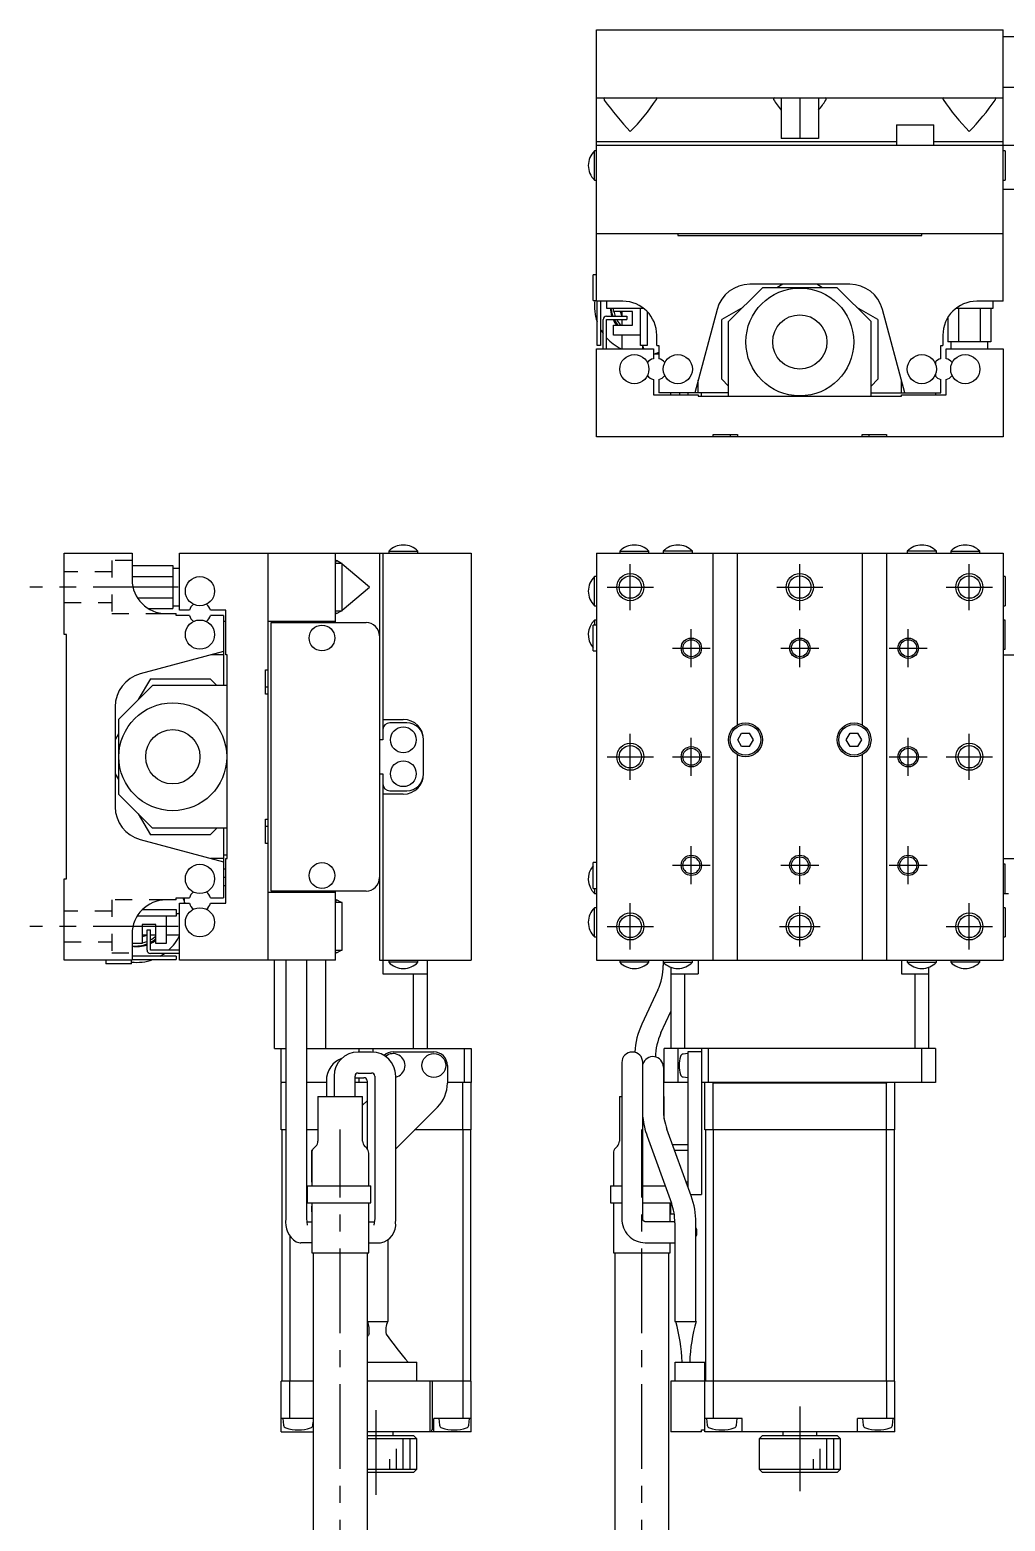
# Model space of a CAD drawing. Extents: x -243 to 411, y 17 to 415.
# Drawn here: x -242.7 to -98.8, y 195.1 to 414.9 of the extents above; entities that cross this region are included whole.
import ezdxf

# ---------------------------------------------------------------- set-up
doc = ezdxf.new("R2010")
doc.units = 0
doc.header["$LTSCALE"] = 10
doc.linetypes.add('CENTER', pattern=[2, 1.25, -0.25, 0.25, -0.25])
doc.linetypes.add('DOT', pattern=[0.5, 0.25, -0.25])
doc.layers.add('1', color=7, linetype='CONTINUOUS')

msp = doc.modelspace()

# ---------------------------------------------------------------- linework, layer by layer
at = {"layer": '1', "color": 7, "linetype": 'CONTINUOUS'}
for p, q in [((-159.134811, 414.911644), (-99.134811, 414.911644)), ((-159.134811, 374.911644), (-159.134811, 414.911644)), ((-99.134811, 374.911644), (-99.134811, 414.911644)), ((-99.134811, 413.911644), (-86.134811, 413.911644)), ((-159.134811, 404.911644), (-99.134811, 404.911644)), ((-157.876469, 404.911644), (-158.034811, 404.78911)), ((-158.034811, 404.78911), (-158.012753, 404.677007)), ((-158.012753, 404.677007), (-157.968496, 404.57016)), ((-150.234811, 404.789123), (-150.393154, 404.911644)), ((-150.262133, 404.661783), (-150.234963, 404.781253)), ((-150.234963, 404.781253), (-150.234811, 404.789123)), ((-132.876469, 404.911644), (-133.034811, 404.789127)), ((-133.034811, 404.789127), (-133.004794, 404.654459)), ((-131.884811, 404.911644), (-131.884811, 398.911644)), ((-129.134811, 404.911644), (-129.134811, 398.911644)), ((-126.384811, 404.911644), (-126.384811, 398.911644)), ((-125.234811, 404.789126), (-125.393154, 404.911644)), ((-125.305794, 404.560499), (-125.251533, 404.693505)), ((-125.251533, 404.693505), (-125.234811, 404.789126)), ((-107.876469, 404.911644), (-108.034811, 404.789127)), ((-108.034811, 404.789127), (-108.004794, 404.654459)), ((-100.234811, 404.789126), (-100.393154, 404.911644)), ((-100.305793, 404.560501), (-100.251533, 404.693506)), ((-100.251533, 404.693506), (-100.234811, 404.789126)), ((-86.134811, 406.411644), (-99.134811, 406.411644)), ((-114.884811, 400.911645), (-109.384811, 400.911645)), ((-114.884811, 400.911645), (-114.884811, 397.911645)), ((-109.384811, 397.911645), (-109.384811, 400.911645)), ((-114.884811, 398.411644), (-159.134811, 398.411644)), ((-159.134811, 397.911644), (-97.134811, 397.911644)), ((-126.384811, 398.911644), (-131.884811, 398.911644)), ((-99.134811, 398.411644), (-109.384811, 398.411644)), ((-159.427059, 392.761645), (-159.427059, 397.061645)), ((-159.134811, 397.061645), (-159.427059, 397.061645)), ((-98.842564, 397.061645), (-99.134811, 397.061645)), ((-98.842564, 397.061645), (-98.842564, 392.761645)), ((-159.427059, 392.761645), (-159.134811, 392.761645)), ((-99.134811, 392.761645), (-98.842564, 392.761645)), ((-99.134811, 391.411644), (-86.134811, 391.411644)), ((-159.134811, 384.911644), (-99.134811, 384.911644)), ((-147.134811, 384.911644), (-147.134811, 384.611644)), ((-147.134811, 384.611644), (-111.134811, 384.611644)), ((-111.134811, 384.611644), (-111.134811, 384.911644)), ((-159.634811, 375.011644), (-159.634811, 378.811644)), ((-159.134811, 378.811644), (-159.634811, 378.811644)), ((-134.634811, 376.911644), (-139.634811, 371.911644)), ((-121.758633, 377.411644), (-136.510989, 377.411644)), ((-123.634811, 376.911644), (-134.634811, 376.911644)), ((-131.634811, 377.411644), (-132.500837, 376.911644)), ((-125.768786, 376.911644), (-126.634811, 377.411644)), ((-118.634811, 371.911644), (-123.634811, 376.911644)), ((-159.634811, 375.011644), (-159.134811, 375.011644)), ((-155.234811, 374.911644), (-159.134811, 374.911644)), ((-159.034811, 368.411644), (-159.034811, 374.911644)), ((-158.534811, 374.911644), (-158.534811, 368.411644)), ((-157.634811, 374.911644), (-157.634811, 373.911644)), ((-157.634811, 373.911644), (-152.234811, 373.911644)), ((-156.634811, 373.411644), (-156.634811, 373.911644)), ((-152.634811, 368.411644), (-152.634811, 373.911644)), ((-141.340618, 373.705739), (-144.634811, 361.411644)), ((-137.549875, 373.996581), (-140.634811, 372.215492)), ((-117.634811, 372.215492), (-120.719748, 373.99658)), ((-113.634811, 361.411644), (-116.929004, 373.705739)), ((-106.034811, 373.911644), (-100.634811, 373.911644)), ((-105.722524, 373.911644), (-105.722524, 368.911644)), ((-99.134811, 374.911644), (-103.034811, 374.911644)), ((-102.547098, 373.911644), (-102.547098, 368.911644)), ((-100.959385, 373.911644), (-100.959385, 368.911644)), ((-100.634811, 373.911644), (-100.634811, 374.911644)), ((-158.134811, 367.911644), (-158.134811, 372.211644)), ((-157.634811, 372.711644), (-154.634811, 372.711644)), ((-157.634811, 372.211644), (-154.634811, 372.211644)), ((-157.634811, 367.911644), (-157.634811, 372.211644)), ((-153.834811, 373.411644), (-156.634811, 373.411644)), ((-155.390379, 373.411644), (-155.390379, 372.711644)), ((-155.390379, 372.211644), (-155.390379, 371.411644)), ((-154.634811, 372.711644), (-154.634811, 372.211644)), ((-153.834811, 371.411644), (-153.834811, 373.411644)), ((-151.634811, 373.381514), (-151.634811, 368.411644)), ((-140.634811, 363.411644), (-140.634811, 372.215492)), ((-139.634811, 360.911644), (-139.634811, 371.911644)), ((-118.634811, 360.911644), (-118.634811, 371.911644)), ((-117.634811, 372.215492), (-117.634811, 363.411644)), ((-107.310238, 372.502864), (-107.310238, 368.911644)), ((-156.634811, 369.911644), (-156.634811, 371.411644)), ((-156.634811, 371.411644), (-153.834811, 371.411644)), ((-152.634811, 369.911644), (-156.634811, 369.911644)), ((-155.390379, 369.911644), (-155.390379, 367.911644)), ((-150.234811, 368.411644), (-150.234811, 369.911644)), ((-108.034811, 369.911644), (-108.034811, 368.411644)), ((-159.134811, 367.911644), (-150.734811, 367.911644)), ((-159.134811, 354.911644), (-159.134811, 367.911644)), ((-158.534811, 368.411644), (-159.034811, 368.411644)), ((-151.634811, 368.411644), (-152.634811, 368.411644)), ((-152.290379, 367.911644), (-152.290379, 368.411644)), ((-150.734811, 367.911644), (-150.734811, 366.447924)), ((-150.734811, 367.161645), (-149.934811, 367.161645)), ((-150.234811, 368.411644), (-149.934811, 368.411644)), ((-149.934811, 368.411644), (-149.934811, 366.447924)), ((-108.334811, 368.411644), (-108.034811, 368.411644)), ((-108.334811, 366.447924), (-108.334811, 368.411644)), ((-107.534811, 366.447924), (-107.534811, 367.911644)), ((-107.534811, 367.911644), (-99.134811, 367.911644)), ((-100.959385, 368.911644), (-107.310238, 368.911644)), ((-106.884811, 368.911644), (-106.884811, 367.911644)), ((-101.384811, 367.911644), (-101.384811, 368.911644)), ((-99.134811, 367.911644), (-99.134811, 354.911644)), ((-109.134811, 365.95095), (-109.134811, 365.700631)), ((-150.734811, 363.375364), (-150.734811, 361.111644)), ((-149.934811, 363.375364), (-149.934811, 361.411644)), ((-144.134811, 361.411644), (-144.134811, 363.277669)), ((-140.634811, 363.411644), (-139.634811, 362.411644)), ((-118.634811, 362.411644), (-117.634811, 363.411644)), ((-114.134811, 361.411644), (-114.134811, 363.277669)), ((-109.134811, 364.122657), (-109.134811, 363.872338)), ((-108.334811, 361.411644), (-108.334811, 363.375364)), ((-107.534811, 361.111644), (-107.534811, 363.375364)), ((-150.734811, 361.111644), (-144.134811, 361.111644)), ((-139.634811, 361.411644), (-149.934811, 361.411644)), ((-148.134811, 361.111644), (-148.134811, 361.411644)), ((-145.634811, 361.411644), (-145.634811, 361.111644)), ((-144.134811, 361.111644), (-144.134811, 360.911644)), ((-144.134811, 360.911644), (-114.134811, 360.911644)), ((-143.634811, 360.911644), (-143.634811, 361.411644)), ((-118.634811, 361.411644), (-108.334811, 361.411644)), ((-114.134811, 360.911644), (-114.134811, 361.111644)), ((-114.134811, 361.111644), (-107.534811, 361.111644)), ((-109.134811, 361.411644), (-109.134811, 361.111644)), ((-99.134811, 354.911644), (-159.134811, 354.911644)), ((-141.934811, 355.261644), (-138.334811, 355.261644)), ((-141.934811, 354.911644), (-141.934811, 355.261644)), ((-139.384811, 355.261644), (-139.384811, 354.911644)), ((-138.334811, 355.261644), (-138.334811, 354.911644)), ((-119.934811, 355.261644), (-116.334811, 355.261644)), ((-119.934811, 354.911644), (-119.934811, 355.261644)), ((-118.884811, 354.911644), (-118.884811, 355.261644)), ((-116.334811, 355.261644), (-116.334811, 354.911644)), ((-237.611829, 325.785204), (-237.611829, 337.785204)), ((-237.611829, 337.785204), (-227.611829, 337.785204)), ((-227.611829, 337.785204), (-227.611829, 333.885204)), ((-220.61183, 329.385204), (-220.61183, 337.785204)), ((-220.61183, 337.785204), (-177.611829, 337.785204)), ((-207.611829, 337.785204), (-207.611829, 277.785204)), ((-197.611829, 327.585204), (-197.611829, 337.785204)), ((-197.489305, 336.685204), (-197.611829, 336.526861)), ((-196.611829, 336.285204), (-197.611829, 336.285204)), ((-196.741081, 336.285704), (-197.489305, 336.685204)), ((-196.611829, 329.285204), (-196.611829, 336.285204)), ((-191.111829, 337.785204), (-191.111829, 277.785204)), ((-190.611829, 337.785204), (-190.611829, 310.285204)), ((-189.761829, 338.077451), (-185.461829, 338.077451)), ((-189.761829, 338.077451), (-189.761829, 337.785204)), ((-185.461829, 337.785204), (-185.461829, 338.077451)), ((-177.611829, 337.785204), (-177.611829, 277.785204)), ((-159.134811, 337.785204), (-99.134811, 337.785204)), ((-159.134811, 337.785204), (-159.134811, 277.785204)), ((-155.684811, 338.077451), (-155.684811, 337.785204)), ((-155.684811, 338.077451), (-151.384811, 338.077451)), ((-151.384811, 337.785204), (-151.384811, 338.077451)), ((-149.284811, 338.077451), (-149.284811, 337.785204)), ((-144.984811, 338.077451), (-149.284811, 338.077451)), ((-144.984811, 337.785204), (-144.984811, 338.077451)), ((-141.934811, 277.785204), (-141.934811, 337.785204)), ((-138.334811, 312.478375), (-138.334811, 337.785204)), ((-119.934811, 337.785204), (-119.934811, 312.478375)), ((-116.334811, 337.785204), (-116.334811, 277.785204)), ((-113.284811, 338.077451), (-113.284811, 337.785204)), ((-108.984811, 338.077451), (-113.284811, 338.077451)), ((-108.984811, 337.785204), (-108.984811, 338.077451)), ((-106.884811, 338.077451), (-106.884811, 337.785204)), ((-106.884811, 338.077451), (-102.584811, 338.077451)), ((-102.584811, 337.785204), (-102.584811, 338.077451)), ((-99.134811, 337.785204), (-99.134811, 277.785204)), ((-227.611829, 335.96063), (-221.611829, 335.96063)), ((-227.611829, 334.372917), (-221.611829, 334.372917)), ((-221.611829, 335.96063), (-221.611829, 329.609777)), ((-220.61183, 335.535204), (-221.611829, 335.535204)), ((-192.611829, 332.785204), (-196.612206, 336.191361)), ((-159.134811, 334.335204), (-159.427059, 334.335204)), ((-159.427059, 330.035204), (-159.427059, 334.335204)), ((-98.842564, 334.335204), (-99.134811, 334.335204)), ((-98.842564, 334.335204), (-98.842564, 330.035204)), ((-196.612098, 329.379127), (-192.611829, 332.785204)), ((-226.827588, 331.19749), (-221.611829, 331.19749)), ((-221.611829, 330.035204), (-220.61183, 330.035204)), ((-159.427059, 330.035204), (-159.134811, 330.035204)), ((-99.134811, 330.035204), (-98.842564, 330.035204)), ((-225.203049, 329.609777), (-221.611829, 329.609777)), ((-222.611829, 328.885204), (-221.111829, 328.885204)), ((-221.111829, 328.585204), (-221.111829, 328.885204)), ((-219.148109, 328.585204), (-221.111829, 328.585204)), ((-219.14811, 329.385204), (-220.61183, 329.385204)), ((-218.651135, 327.785204), (-218.400816, 327.785204)), ((-216.822843, 327.785204), (-216.572524, 327.785204)), ((-213.81183, 329.385204), (-216.07555, 329.385204)), ((-214.111829, 328.585204), (-216.075549, 328.585204)), ((-214.111829, 328.585204), (-214.111829, 318.285204)), ((-214.111829, 327.785204), (-213.81183, 327.785204)), ((-213.81183, 322.785204), (-213.81183, 329.385204)), ((-207.611829, 327.785204), (-197.611829, 327.785204)), ((-207.111829, 287.985204), (-207.111829, 327.585204)), ((-207.111829, 327.585204), (-193.111829, 327.585204)), ((-206.111829, 327.585204), (-206.111829, 327.785204)), ((-197.611829, 329.285204), (-196.611829, 329.285204)), ((-197.611829, 329.043546), (-197.489316, 328.885204)), ((-197.489316, 328.885204), (-196.740517, 329.285109)), ((-159.427059, 327.935204), (-159.427059, 327.185204)), ((-159.134811, 327.935204), (-159.427059, 327.935204)), ((-98.842564, 327.935204), (-99.134811, 327.935204)), ((-98.842564, 323.635204), (-98.842564, 327.935204)), ((-237.311829, 325.785204), (-237.611829, 325.785204)), ((-237.311829, 289.785204), (-237.311829, 325.785204)), ((-159.634811, 323.385204), (-159.634811, 327.185204)), ((-159.134811, 327.185204), (-159.634811, 327.185204)), ((-214.111829, 323.285204), (-226.405925, 319.991011)), ((-159.634811, 323.385204), (-159.134811, 323.385204)), ((-99.134811, 323.635204), (-98.842564, 323.635204)), ((-214.111829, 322.785204), (-215.977855, 322.785204)), ((-213.61183, 322.785204), (-213.81183, 322.785204)), ((-213.611829, 292.785204), (-213.61183, 322.785204)), ((-99.134811, 322.785204), (-97.134811, 322.785204)), ((-224.915677, 319.285204), (-226.696766, 316.200267)), ((-224.915677, 319.285204), (-216.111829, 319.285204)), ((-215.111829, 318.285204), (-216.111829, 319.285204)), ((-207.96183, 320.585204), (-207.61183, 320.585204)), ((-207.961829, 316.985204), (-207.96183, 320.585204)), ((-224.61183, 318.285204), (-229.611829, 313.285204)), ((-213.61183, 318.285204), (-224.61183, 318.285204)), ((-207.61183, 318.035204), (-207.96183, 318.035204)), ((-207.611829, 316.985204), (-207.961829, 316.985204)), ((-230.111829, 315.161382), (-230.111829, 300.409026)), ((-229.611829, 313.285204), (-229.611829, 302.285204)), ((-190.611829, 313.285204), (-187.611829, 313.285204)), ((-187.111829, 312.785204), (-189.611829, 312.785204)), ((-229.611829, 311.151229), (-230.111829, 310.285204)), ((-190.611829, 310.285204), (-191.111829, 310.285204)), ((-184.611829, 305.285204), (-184.611829, 310.285204)), ((-138.289512, 310.285204), (-137.712161, 311.285204)), ((-137.712161, 309.285204), (-138.289512, 310.285204)), ((-137.712161, 311.285204), (-136.557461, 311.285204)), ((-135.980111, 310.285204), (-136.557461, 311.285204)), ((-136.557461, 309.285204), (-135.980111, 310.285204)), ((-122.289512, 310.285204), (-121.712161, 311.285204)), ((-121.712161, 309.285204), (-122.289512, 310.285204)), ((-121.712161, 311.285204), (-120.557461, 311.285204)), ((-119.980111, 310.285204), (-120.557461, 311.285204)), ((-120.557461, 309.285204), (-119.980111, 310.285204)), ((-138.334811, 277.785204), (-138.334811, 308.092033)), ((-136.557461, 309.285204), (-137.712161, 309.285204)), ((-120.557461, 309.285204), (-121.712161, 309.285204)), ((-119.934811, 308.092033), (-119.934811, 277.785204)), ((-230.111829, 305.285204), (-229.611829, 304.419178)), ((-191.111829, 305.285204), (-190.611829, 305.285204)), ((-190.611829, 305.285204), (-190.611829, 275.785204)), ((-229.611829, 302.285204), (-224.611829, 297.285204)), ((-187.611829, 302.285204), (-190.611829, 302.285204)), ((-189.611829, 302.785204), (-187.111829, 302.785204)), ((-226.696766, 299.37014), (-224.915677, 296.285204)), ((-213.611829, 297.285204), (-224.611829, 297.285204)), ((-216.111829, 296.285204), (-215.111829, 297.285204)), ((-214.111829, 297.285204), (-214.111829, 286.985204)), ((-207.961829, 298.585204), (-207.611829, 298.585204)), ((-207.961829, 294.985204), (-207.961829, 298.585204)), ((-207.961829, 297.535204), (-207.611829, 297.535204)), ((-226.405925, 295.579397), (-214.111829, 292.285204)), ((-216.111829, 296.285204), (-224.915677, 296.285204)), ((-207.611829, 294.985204), (-207.961829, 294.985204)), ((-214.111829, 292.785204), (-215.977855, 292.785204)), ((-213.611829, 293.285204), (-214.111829, 293.285204)), ((-213.811829, 286.185204), (-213.811829, 292.785204)), ((-213.811829, 292.785204), (-213.611829, 292.785204)), ((-99.134811, 292.785204), (-97.134811, 292.785204)), ((-214.111829, 291.285204), (-213.811829, 291.285204)), ((-159.634811, 288.385204), (-159.634811, 292.185204)), ((-159.134811, 292.185204), (-159.634811, 292.185204)), ((-98.842564, 291.935204), (-99.134811, 291.935204)), ((-98.842564, 287.635204), (-98.842564, 291.935204)), ((-237.611829, 277.785204), (-237.611829, 289.785204)), ((-237.611829, 289.785204), (-237.311829, 289.785204)), ((-213.811829, 288.785204), (-214.111829, 288.785204)), ((-193.111829, 287.985204), (-207.111829, 287.985204)), ((-206.111829, 287.785204), (-206.111829, 287.985204)), ((-197.611829, 277.785204), (-197.611829, 287.985204)), ((-159.634811, 288.385204), (-159.134811, 288.385204)), ((-159.427059, 288.385204), (-159.427059, 287.635204)), ((-221.111829, 286.685204), (-222.611829, 286.685204)), ((-221.111829, 286.985204), (-219.148109, 286.985204)), ((-221.111829, 286.685204), (-221.111829, 286.985204)), ((-220.611829, 286.185204), (-219.148109, 286.185204)), ((-220.611829, 277.785204), (-220.611829, 286.185204)), ((-219.86183, 286.185204), (-219.86183, 286.985204)), ((-216.075549, 286.985204), (-214.111829, 286.985204)), ((-216.075549, 286.185204), (-213.811829, 286.185204)), ((-197.611829, 287.785204), (-207.611829, 287.785204)), ((-197.489311, 286.685204), (-197.611829, 286.526861)), ((-196.611829, 286.285204), (-197.611829, 286.285204)), ((-196.740652, 286.285396), (-197.489311, 286.685204)), ((-196.611829, 279.285204), (-196.611829, 286.285204)), ((-159.427059, 287.635204), (-159.134811, 287.635204)), ((-99.134811, 287.635204), (-98.351758, 287.635204)), ((-221.111829, 284.285204), (-226.882615, 284.285204)), ((-226.0817, 285.285204), (-221.111829, 285.285204)), ((-222.611829, 284.285204), (-222.611829, 280.285204)), ((-221.111829, 285.285204), (-221.111829, 284.285204)), ((-220.611829, 284.629636), (-221.111829, 284.629636)), ((-159.134811, 285.535204), (-159.427059, 285.535204)), ((-159.427059, 281.235204), (-159.427059, 285.535204)), ((-98.842564, 285.535204), (-99.134811, 285.535204)), ((-98.842564, 285.535204), (-98.842564, 281.235204)), ((-227.611829, 281.685204), (-227.611829, 277.785204)), ((-224.111829, 283.085204), (-226.111829, 283.085204)), ((-226.111829, 283.085204), (-226.111829, 280.285204)), ((-226.111829, 281.529636), (-225.411829, 281.529636)), ((-225.411829, 282.285204), (-224.911829, 282.285204)), ((-225.411829, 279.285204), (-225.411829, 282.285204)), ((-224.911829, 279.285204), (-224.911829, 282.285204)), ((-224.911829, 281.529636), (-224.111829, 281.529636)), ((-224.111829, 280.285204), (-224.111829, 283.085204)), ((-222.611829, 281.529636), (-220.611829, 281.529636)), ((-226.111829, 280.285204), (-227.611829, 280.285204)), ((-220.611829, 279.285204), (-224.911829, 279.285204)), ((-222.611829, 280.285204), (-224.111829, 280.285204)), ((-197.611829, 279.285204), (-196.611829, 279.285204)), ((-197.489312, 278.885204), (-196.74062, 279.285035)), ((-159.427059, 281.235204), (-159.134811, 281.235204)), ((-99.134811, 281.235204), (-98.842564, 281.235204)), ((-227.611829, 277.785204), (-237.611829, 277.785204)), ((-231.511829, 277.785204), (-231.511829, 277.285204)), ((-227.711829, 277.285204), (-231.511829, 277.285204)), ((-227.711829, 277.285204), (-227.711829, 277.785204)), ((-221.111829, 278.385204), (-227.611829, 278.385204)), ((-227.611829, 277.885204), (-221.111829, 277.885204)), ((-220.611829, 278.785204), (-224.911829, 278.785204)), ((-221.111829, 278.385204), (-221.111829, 277.885204)), ((-197.611829, 277.785204), (-220.611829, 277.785204)), ((-206.611829, 264.785204), (-206.611829, 277.785204)), ((-204.961829, 277.785204), (-204.961829, 239.722126)), ((-201.861829, 239.722126), (-201.861829, 277.785204)), ((-199.111829, 277.785204), (-199.111829, 264.785204)), ((-197.611829, 279.043546), (-197.489312, 278.885204)), ((-191.111829, 277.785204), (-177.611829, 277.785204)), ((-189.761829, 277.785204), (-189.761829, 277.492956)), ((-185.461829, 277.492956), (-189.761829, 277.492956)), ((-185.461829, 277.492956), (-185.461829, 277.785204)), ((-184.111829, 277.785204), (-184.111829, 264.785204)), ((-159.134811, 277.785204), (-99.134811, 277.785204)), ((-155.684811, 277.785204), (-155.684811, 277.492956)), ((-151.384811, 277.492956), (-155.684811, 277.492956)), ((-151.384811, 277.492956), (-151.384811, 277.785204)), ((-149.284811, 277.785204), (-149.284811, 277.00215)), ((-149.284811, 277.492956), (-144.984811, 277.492956)), ((-144.984811, 277.492956), (-144.984811, 277.785204)), ((-144.134811, 277.785204), (-144.134811, 275.785204)), ((-114.134811, 277.785204), (-114.134811, 275.785204)), ((-113.284811, 277.785204), (-113.284811, 277.492956)), ((-113.284811, 277.492956), (-108.984811, 277.492956)), ((-108.984811, 277.492956), (-108.984811, 277.785204)), ((-106.884811, 277.785204), (-106.884811, 277.492956)), ((-102.584811, 277.492956), (-106.884811, 277.492956)), ((-102.584811, 277.492956), (-102.584811, 277.785204)), ((-190.611829, 275.785204), (-184.111829, 275.785204)), ((-186.111829, 264.785204), (-186.111829, 275.785204)), ((-148.134811, 276.756777), (-148.134811, 264.785204)), ((-148.134811, 275.785204), (-144.134811, 275.785204)), ((-146.134811, 275.785204), (-146.134811, 264.785204)), ((-114.134811, 275.785204), (-110.134811, 275.785204)), ((-112.134811, 264.785204), (-112.134811, 275.785204)), ((-110.134811, 276.756777), (-110.134811, 264.785204)), ((-150.07651, 273.431026), (-152.428849, 268.38642)), ((-149.619295, 267.076304), (-148.134811, 270.259789)), ((-206.611829, 264.785204), (-204.961829, 264.785204)), ((-205.611829, 259.785204), (-205.611829, 264.785204)), ((-201.861829, 264.785204), (-177.611829, 264.785204)), ((-192.281527, 264.272126), (-194.281527, 264.272126)), ((-194.111829, 264.272126), (-194.111829, 264.785204)), ((-192.111829, 264.785204), (-192.111829, 264.268068)), ((-189.111829, 264.285204), (-183.111829, 264.285204)), ((-178.611829, 259.785204), (-178.611829, 264.785204)), ((-177.611829, 264.785204), (-177.611829, 259.785204)), ((-149.134811, 259.785204), (-149.134811, 264.785204)), ((-109.134811, 264.785204), (-149.134811, 264.785204)), ((-147.134811, 264.785204), (-147.134811, 259.785204)), ((-145.634811, 264.035204), (-146.317599, 263.975468)), ((-143.634811, 264.285204), (-145.634811, 264.285204)), ((-145.634811, 264.285204), (-145.634811, 244.386797)), ((-143.634811, 264.785204), (-143.634811, 243.285204)), ((-142.634811, 264.785204), (-142.634811, 259.785204)), ((-111.134811, 259.785204), (-111.134811, 264.785204)), ((-109.134811, 264.785204), (-109.134811, 259.785204)), ((-181.111829, 262.285204), (-181.111829, 259.699417)), ((-155.390379, 262.722126), (-155.390379, 239.722126)), ((-152.290379, 239.722126), (-152.290379, 262.722126)), ((-149.248093, 262.040901), (-149.248093, 255.80417)), ((-205.511829, 259.785204), (-205.611829, 259.685204)), ((-204.961829, 259.785204), (-205.611829, 259.785204)), ((-205.611829, 252.785204), (-205.611829, 259.685204)), ((-198.96183, 259.785204), (-201.861829, 259.785204)), ((-198.96183, 260.040901), (-198.96183, 257.699417)), ((-197.831527, 260.722126), (-197.831527, 257.699417)), ((-194.731527, 257.699417), (-194.731527, 260.722126)), ((-194.731527, 260.490901), (-193.41183, 260.490901)), ((-192.96183, 259.785204), (-194.731527, 259.785204)), ((-194.281527, 261.172126), (-192.281527, 261.172126)), ((-194.111829, 259.785204), (-194.111829, 260.490901)), ((-192.96183, 260.040901), (-192.96183, 250.046642)), ((-191.831527, 260.722126), (-191.831527, 239.722126)), ((-188.731527, 239.722126), (-188.731527, 260.722126)), ((-177.611829, 259.785204), (-181.111829, 259.785204)), ((-178.811829, 252.785204), (-178.811829, 259.785204)), ((-177.611829, 259.685204), (-177.711829, 259.785204)), ((-177.611829, 252.785204), (-177.611829, 259.685204)), ((-145.634811, 259.785204), (-149.134811, 259.785204)), ((-146.317599, 260.59494), (-145.634811, 260.535204)), ((-109.134811, 259.785204), (-143.634811, 259.785204)), ((-143.134811, 252.785204), (-143.134811, 259.785204)), ((-141.934811, 259.685204), (-142.034811, 259.785204)), ((-116.334811, 259.685204), (-141.934811, 259.685204)), ((-141.934811, 252.785204), (-141.934811, 259.685204)), ((-116.234811, 259.785204), (-116.334811, 259.685204)), ((-116.334811, 252.785204), (-116.334811, 259.685204)), ((-115.134811, 252.785204), (-115.134811, 259.785204)), ((-200.211829, 257.699417), (-193.611829, 257.699417)), ((-200.211829, 257.699417), (-200.211829, 251.113631)), ((-193.611829, 251.113631), (-193.611829, 257.699417)), ((-155.734811, 257.699417), (-155.390379, 257.699417)), ((-155.734811, 257.699417), (-155.734811, 251.113631)), ((-149.248093, 257.699417), (-149.134811, 257.699417)), ((-149.134811, 254.425173), (-149.134811, 257.699417)), ((-193.611829, 256.442058), (-192.96183, 257.092057)), ((-182.576295, 256.163884), (-188.731527, 250.008652)), ((-204.961829, 252.785204), (-205.611829, 252.785204)), ((-205.511829, 252.785204), (-205.511829, 215.785204)), ((-200.211829, 252.785204), (-201.861829, 252.785204)), ((-177.611829, 252.785204), (-185.954975, 252.785204)), ((-178.85325, 252.785204), (-178.85325, 215.785204)), ((-177.711829, 252.785204), (-177.711829, 215.785204)), ((-145.156361, 243.072267), (-148.738496, 252.9141)), ((-115.134811, 252.785204), (-143.134811, 252.785204)), ((-143.034811, 252.785204), (-143.034811, 215.785204)), ((-141.89339, 252.785204), (-141.89339, 215.785204)), ((-116.376233, 252.785204), (-116.376233, 215.785204)), ((-115.234811, 252.785204), (-115.234811, 215.785204)), ((-151.651543, 251.853838), (-148.069409, 242.012004)), ((-145.634811, 250.585204), (-147.890847, 250.585204)), ((-201.01886, 249.806267), (-201.161829, 249.767959)), ((-201.161829, 249.767959), (-201.161829, 245.100525)), ((-201.111829, 249.385204), (-201.111829, 244.535204)), ((-200.504722, 250.406524), (-200.818936, 250.092311)), ((-193.004722, 250.092311), (-193.318936, 250.406524)), ((-192.711829, 244.535204), (-192.711829, 249.385204)), ((-156.634811, 249.385204), (-156.634811, 244.535204)), ((-156.027704, 250.406524), (-156.341918, 250.092311)), ((-145.634811, 249.767959), (-147.593394, 249.767959)), ((-201.811829, 244.535204), (-192.411829, 244.535204)), ((-201.811829, 244.535204), (-201.811829, 242.035204)), ((-201.161829, 245.100525), (-201.111829, 245.087128)), ((-192.411829, 242.035204), (-192.411829, 244.535204)), ((-157.034811, 244.535204), (-155.390379, 244.535204)), ((-157.034811, 244.535204), (-157.034811, 242.035204)), ((-152.290379, 244.535204), (-148.987778, 244.535204)), ((-145.634811, 245.100525), (-145.894587, 245.100525)), ((-145.634811, 244.685204), (-145.743423, 244.685204)), ((-201.811829, 242.035204), (-192.411829, 242.035204)), ((-201.111829, 242.035204), (-201.111829, 234.699417)), ((-192.711829, 234.699417), (-192.711829, 242.035204)), ((-157.034811, 242.035204), (-155.390379, 242.035204)), ((-156.634811, 242.035204), (-156.634811, 234.699417)), ((-152.290379, 242.035204), (-148.077853, 242.035204)), ((-148.234811, 239.272126), (-148.234811, 242.035204)), ((-148.134811, 240.385204), (-148.134811, 242.035204)), ((-148.134811, 241.885204), (-148.024397, 241.885204)), ((-148.064811, 241.885204), (-148.064811, 241.999342)), ((-145.233864, 243.285204), (-143.634811, 243.285204)), ((-201.727372, 238.764043), (-201.861829, 239.722126)), ((-201.161829, 241.385204), (-201.161829, 240.885204)), ((-191.831527, 239.722126), (-191.965985, 238.764043)), ((-152.290356, 239.716929), (-152.290379, 239.722126)), ((-152.289979, 239.700627), (-152.290356, 239.716929)), ((-152.28908, 239.683395), (-152.289979, 239.700627)), ((-152.287663, 239.666175), (-152.28908, 239.683395)), ((-152.285726, 239.648981), (-152.287663, 239.666175)), ((-152.283265, 239.631827), (-152.285726, 239.648981)), ((-152.280276, 239.614728), (-152.283265, 239.631827)), ((-152.276755, 239.597697), (-152.280276, 239.614728)), ((-152.272696, 239.580751), (-152.276755, 239.597697)), ((-152.268095, 239.563903), (-152.272696, 239.580751)), ((-152.262943, 239.547169), (-152.268095, 239.563903)), ((-147.654774, 240.385204), (-148.134811, 240.385204)), ((-201.837409, 239.272126), (-201.111829, 239.272126)), ((-192.711829, 239.272126), (-191.853753, 239.272126)), ((-152.257232, 239.530565), (-152.262943, 239.547169)), ((-152.250954, 239.514107), (-152.257232, 239.530565)), ((-152.244098, 239.497813), (-152.250954, 239.514107)), ((-152.23665, 239.481699), (-152.244098, 239.497813)), ((-152.228596, 239.465785), (-152.23665, 239.481699)), ((-152.219918, 239.45009), (-152.228596, 239.465785)), ((-152.210594, 239.434635), (-152.219918, 239.45009)), ((-152.200597, 239.419441), (-152.210594, 239.434635)), ((-152.189895, 239.404531), (-152.200597, 239.419441)), ((-152.178446, 239.389932), (-152.189895, 239.404531)), ((-152.166196, 239.37567), (-152.178446, 239.389932)), ((-152.153118, 239.361821), (-152.166196, 239.37567)), ((-152.140647, 239.349805), (-152.153118, 239.361821)), ((-152.127447, 239.338241), (-152.140647, 239.349805)), ((-152.113446, 239.327171), (-152.127447, 239.338241)), ((-152.098546, 239.31665), (-152.113446, 239.327171)), ((-152.082604, 239.306742), (-152.098546, 239.31665)), ((-152.065409, 239.297536), (-152.082604, 239.306742)), ((-152.04663, 239.289164), (-152.065409, 239.297536)), ((-152.025736, 239.281843), (-152.04663, 239.289164)), ((-152.001792, 239.27598), (-152.025736, 239.281843)), ((-151.973036, 239.272462), (-152.001792, 239.27598)), ((-151.960994, 239.272126), (-151.973036, 239.272462)), ((-147.561146, 239.272126), (-151.960994, 239.272126)), ((-147.559811, 239.121934), (-147.559811, 224.585204)), ((-144.459811, 224.585204), (-144.459811, 239.121934)), ((-204.370408, 237.147594), (-204.370408, 215.785204)), ((-203.394218, 236.300668), (-203.206122, 236.237303)), ((-203.206122, 236.237303), (-203.016275, 236.195588)), ((-203.016275, 236.195588), (-202.826091, 236.174836)), ((-202.826091, 236.174836), (-202.727789, 236.172126)), ((-201.111829, 236.172126), (-202.727789, 236.172126)), ((-192.711829, 236.172126), (-190.965567, 236.172126)), ((-189.86183, 224.585204), (-189.86183, 236.548374)), ((-151.960994, 236.172126), (-147.559811, 236.172126)), ((-148.234811, 234.699417), (-148.234811, 236.172126)), ((-201.111829, 234.699417), (-192.711829, 234.699417)), ((-200.911829, 234.699417), (-200.911829, 149.657074)), ((-192.911829, 149.657074), (-192.911829, 234.699417)), ((-156.634811, 234.699417), (-148.234811, 234.699417)), ((-156.434811, 234.699417), (-156.434811, 149.657074)), ((-148.434811, 149.657074), (-148.434811, 234.699417)), ((-192.906234, 224.585204), (-189.86183, 224.585204)), ((-147.559811, 224.585204), (-144.434811, 224.585204)), ((-192.83129, 222.463316), (-192.907188, 222.359872)), ((-192.767152, 222.55321), (-192.83129, 222.463316)), ((-192.711136, 222.638939), (-192.767152, 222.55321)), ((-192.671595, 222.731445), (-192.711136, 222.638939)), ((-192.911829, 218.585204), (-185.611829, 218.585204)), ((-185.611829, 215.785204), (-185.611829, 218.585204)), ((-147.534811, 215.785204), (-147.534811, 218.585204)), ((-147.534811, 218.585204), (-143.134811, 218.585204)), ((-143.134811, 208.285204), (-143.134811, 218.585204)), ((-200.911829, 215.785204), (-205.611829, 215.785204)), ((-205.611829, 208.285204), (-205.611829, 215.785204)), ((-204.411829, 215.785204), (-204.411829, 210.285204)), ((-177.611829, 215.785204), (-192.911829, 215.785204)), ((-183.711463, 215.785204), (-183.711463, 208.285204)), ((-183.361829, 215.785204), (-183.361829, 208.585204)), ((-178.811829, 215.785204), (-178.811829, 210.285204)), ((-177.611829, 208.285204), (-177.611829, 215.785204)), ((-148.134811, 215.785204), (-148.134811, 208.285204)), ((-115.134811, 215.785204), (-148.134811, 215.785204)), ((-141.934811, 215.785204), (-141.934811, 210.285204)), ((-116.334811, 215.785204), (-116.334811, 210.285204)), ((-115.134811, 208.285204), (-115.134811, 215.785204)), ((-200.911829, 210.285204), (-205.611829, 210.285204)), ((-205.361829, 210.285204), (-205.275628, 209.299924)), ((-200.94803, 209.299924), (-200.911829, 209.7137)), ((-183.111829, 208.285204), (-183.111829, 210.285204)), ((-177.611829, 210.285204), (-183.111829, 210.285204)), ((-182.361829, 210.285204), (-182.275628, 209.299924)), ((-177.94803, 209.299924), (-177.861829, 210.285204)), ((-137.634811, 210.285204), (-143.134811, 210.285204)), ((-142.884811, 210.285204), (-142.79861, 209.299924)), ((-138.471012, 209.299924), (-138.384811, 210.285204)), ((-137.634811, 208.285204), (-137.634811, 210.285204)), ((-120.634811, 208.285204), (-120.634811, 210.285204)), ((-115.134811, 210.285204), (-120.634811, 210.285204)), ((-119.884811, 210.285204), (-119.79861, 209.299924)), ((-115.471012, 209.299924), (-115.384811, 210.285204)), ((-205.611829, 208.285204), (-200.911829, 208.285204)), ((-177.611829, 208.285204), (-192.911829, 208.285204)), ((-192.911829, 207.785204), (-186.111829, 207.785204)), ((-185.611829, 207.285204), (-192.911829, 207.285204)), ((-189.111829, 207.785204), (-189.111829, 208.285204)), ((-185.611829, 207.285204), (-186.111829, 207.785204)), ((-185.611829, 202.785204), (-185.611829, 207.285204)), ((-183.396793, 208.585204), (-183.361829, 208.585204)), ((-183.396793, 208.285204), (-183.396793, 208.585204)), ((-143.634811, 208.285204), (-148.134811, 208.285204)), ((-143.634811, 208.585204), (-143.134811, 208.585204)), ((-143.634811, 208.285204), (-143.634811, 208.585204)), ((-115.134811, 208.285204), (-143.134811, 208.285204)), ((-134.634811, 207.785204), (-135.134811, 207.285204)), ((-123.134811, 207.285204), (-135.134811, 207.285204)), ((-135.134811, 207.285204), (-135.134811, 202.785204)), ((-134.634811, 207.785204), (-123.634811, 207.785204)), ((-131.634811, 208.285204), (-131.634811, 207.785204)), ((-126.634811, 207.785204), (-126.634811, 208.285204)), ((-123.134811, 207.285204), (-123.634811, 207.785204)), ((-123.134811, 202.785204), (-123.134811, 207.285204)), ((-192.911829, 202.785204), (-185.611829, 202.785204)), ((-186.111829, 202.285204), (-192.911829, 202.285204)), ((-186.111829, 202.285204), (-185.611829, 202.785204)), ((-135.134811, 202.785204), (-123.134811, 202.785204)), ((-135.134811, 202.785204), (-134.634811, 202.285204)), ((-123.634811, 202.285204), (-134.634811, 202.285204)), ((-123.634811, 202.285204), (-123.134811, 202.785204))]:
    msp.add_line(p, q, dxfattribs=at)
at = {"layer": '1', "color": 9, "linetype": 'DOT'}
for p, q in [((-230.611829, 336.685204), (-230.611829, 328.885204)), ((-227.611829, 336.685204), (-230.611829, 336.685204)), ((-230.611829, 335.035204), (-237.611829, 335.035204)), ((-237.611829, 330.535204), (-230.611829, 330.535204)), ((-230.611829, 328.885204), (-222.611829, 328.885204)), ((-230.611829, 286.685204), (-230.611829, 278.885204)), ((-222.611829, 286.685204), (-230.611829, 286.685204)), ((-230.611829, 285.035204), (-237.611829, 285.035204)), ((-237.611829, 280.535204), (-230.611829, 280.535204)), ((-230.611829, 278.885204), (-227.611829, 278.885204))]:
    msp.add_line(p, q, dxfattribs=at)
at = {"layer": '1', "color": 4, "linetype": 'CENTER'}
for p, q in [((-154.134811, 329.385204), (-154.134811, 336.185204)), ((-129.134811, 329.385204), (-129.134811, 336.185204)), ((-104.134811, 329.385204), (-104.134811, 336.185204)), ((-220.842808, 332.785204), (-242.701779, 332.785204)), ((-157.534811, 332.785204), (-150.734811, 332.785204)), ((-132.534811, 332.785204), (-125.734811, 332.785204)), ((-107.534811, 332.785204), (-100.734811, 332.785204)), ((-145.134811, 320.985204), (-145.134811, 326.585204)), ((-129.134811, 320.985204), (-129.134811, 326.585204)), ((-113.134811, 320.985204), (-113.134811, 326.585204)), ((-147.934811, 323.785204), (-142.334811, 323.785204)), ((-131.934811, 323.785204), (-126.334811, 323.785204)), ((-115.934811, 323.785204), (-110.334811, 323.785204)), ((-154.134811, 304.385204), (-154.134811, 311.185204)), ((-145.134811, 304.985204), (-145.134811, 310.585204)), ((-113.134811, 304.985204), (-113.134811, 310.585204)), ((-104.134811, 304.385204), (-104.134811, 311.185204)), ((-157.534811, 307.785204), (-150.734811, 307.785204)), ((-147.934811, 307.785204), (-142.334811, 307.785204)), ((-115.934811, 307.785204), (-110.334811, 307.785204)), ((-107.534811, 307.785204), (-100.734811, 307.785204)), ((-145.134811, 288.985204), (-145.134811, 294.585204)), ((-129.134811, 288.985204), (-129.134811, 294.585204)), ((-113.134811, 288.985204), (-113.134811, 294.585204)), ((-147.934811, 291.785204), (-142.334811, 291.785204)), ((-131.934811, 291.785204), (-126.334811, 291.785204)), ((-115.934811, 291.785204), (-110.334811, 291.785204)), ((-154.134811, 279.385204), (-154.134811, 286.185204)), ((-129.134811, 279.805204), (-129.134811, 285.765204)), ((-104.134811, 279.385204), (-104.134811, 286.185204)), ((-220.842808, 282.785204), (-242.701779, 282.785204)), ((-157.534811, 282.785204), (-150.734811, 282.785204)), ((-132.114811, 282.785204), (-126.154811, 282.785204)), ((-107.534811, 282.785204), (-100.734811, 282.785204)), ((-196.911829, 102.84231), (-196.911829, 252.84231)), ((-152.434811, 102.84231), (-152.434811, 252.84231)), ((-191.611829, 198.997869), (-191.611829, 212.050598)), ((-129.134811, 212.050598), (-129.134811, 198.997869))]:
    msp.add_line(p, q, dxfattribs=at)
at = {"layer": '1', "color": 9, "linetype": 'CONTINUOUS'}
for p, q in [((-187.611829, 202.785204), (-187.611829, 207.285204)), ((-186.611829, 202.785204), (-186.611829, 207.285204)), ((-125.134811, 202.785204), (-125.134811, 207.285204)), ((-124.134811, 202.785204), (-124.134811, 207.285204)), ((-188.611829, 202.785204), (-188.611829, 205.785204)), ((-126.134811, 202.785204), (-126.134811, 205.785204)), ((-189.611829, 202.785204), (-189.611829, 204.285204)), ((-127.134811, 202.785204), (-127.134811, 204.285204))]:
    msp.add_line(p, q, dxfattribs=at)
at = {"layer": '1', "color": 7, "linetype": 'CONTINUOUS'}
for centre, radius in [((-129.134811, 368.911644), 7.95), ((-129.134811, 368.911644), 4), ((-153.534811, 364.911644), 2.15), ((-147.134811, 364.911644), 2.15), ((-111.134811, 364.911644), 2.15), ((-104.734811, 364.911644), 2.15), ((-217.61183, 332.185204), 2.15), ((-154.134811, 332.785204), 1.65), ((-129.134811, 332.785204), 1.65), ((-104.134811, 332.785204), 1.65), ((-217.611829, 325.785204), 2.15), ((-199.611829, 325.285204), 1.9), ((-145.134811, 323.785204), 1.25), ((-129.134811, 323.785204), 1.25), ((-113.134811, 323.785204), 1.25), ((-221.611829, 307.785204), 7.95), ((-187.611829, 310.285204), 1.9), ((-137.134811, 310.285204), 2.5), ((-137.134811, 310.285204), 2.25), ((-121.134811, 310.285204), 2.5), ((-121.134811, 310.285204), 2.25), ((-221.611829, 307.785204), 4), ((-154.134811, 307.785204), 1.65), ((-145.134811, 307.785204), 1.25), ((-113.134811, 307.785204), 1.25), ((-104.134811, 307.785204), 1.65), ((-187.611829, 305.285204), 1.9), ((-145.134811, 291.785204), 1.25), ((-129.134811, 291.785204), 1.25), ((-113.134811, 291.785204), 1.25), ((-217.611829, 289.785204), 2.15), ((-199.611829, 290.285204), 1.9), ((-217.611829, 283.385204), 2.15), ((-154.134811, 282.785204), 1.65), ((-129.134811, 282.785204), 1.65), ((-104.134811, 282.785204), 1.65), ((-183.111829, 262.285204), 1.75)]:
    msp.add_circle(centre, radius, dxfattribs=at)
at = {"layer": '1', "color": 9, "linetype": 'CONTINUOUS'}
for centre, radius in [((-154.134811, 332.785204), 2), ((-129.134811, 332.785204), 2), ((-104.134811, 332.785204), 2), ((-145.134811, 323.785204), 1.5), ((-129.134811, 323.785204), 1.5), ((-113.134811, 323.785204), 1.5), ((-154.134811, 307.785204), 2), ((-145.134811, 307.785204), 1.5), ((-113.134811, 307.785204), 1.5), ((-104.134811, 307.785204), 2), ((-145.134811, 291.785204), 1.5), ((-129.134811, 291.785204), 1.5), ((-113.134811, 291.785204), 1.5), ((-154.134811, 282.785204), 2), ((-129.134811, 282.785204), 2), ((-104.134811, 282.785204), 2)]:
    msp.add_circle(centre, radius, dxfattribs=at)
at = {"layer": '1', "color": 7, "linetype": 'CONTINUOUS'}
for centre, radius, start, end in [((-124.505435, 428.201587), 40.966093, 215.22952466, 223.67522264), ((-178.718119, 423.907565), 34.353213, 315.69274688, 325.92813003), ((-125.35355, 408.923456), 8.761613, 209.1592488, 221.79938747), ((-133.943494, 409.736774), 10.06994, 318.6474704, 329.06720028), ((-77.488402, 425.604546), 37.015623, 214.47034357, 223.95631251), ((-134.083263, 428.479911), 41.389076, 316.35113744, 324.69590122), ((-157.334811, 394.911645), 3, 134.220044, 225.779956), ((-136.510989, 372.411644), 5, 90, 165), ((-121.758633, 372.411644), 5, 15, 90), ((-152.434811, 374.211644), 6.999999, 173.437572, 199.462927), ((-152.434811, 374.211644), 4.684326, 183.671929, 198.676045), ((-152.334811, 374.411644), 4.7, 186.106852, 201.20477), ((-155.234811, 369.911644), 5, 0, 90), ((-103.034811, 369.911644), 5, 90, 180), ((-157.634811, 372.211644), 0.5, 90.000001, 180.000001), ((-152.434811, 374.211644), 4.684326, 205.274528, 216.708076), ((-152.434811, 374.211644), 4.2, 190.980577, 200.924838), ((-152.334811, 374.411644), 4.7, 207.910072, 219.665013), ((-152.434811, 374.211644), 4.2, 208.436896, 221.810317), ((-152.434811, 374.211644), 3.3, 194.029667, 207.035699), ((-152.434811, 374.211644), 6.999999, 209.374909, 215.483192), ((-152.434811, 374.211644), 6.999999, 222.024618, 244.158091), ((-150.798093, 368.711645), 1.55, 195.684475, 211.072992), ((-154.352992, 376.440277), 10.05, 291.101299, 292.594513), ((-150.798093, 368.711645), 1.55, 272.339871, 303.845555), ((-150.334811, 364.911644), 1.5875, 104.594029, 143.220957), ((-150.334811, 364.911644), 1.5875, 36.779043, 75.405971), ((-107.934811, 364.911644), 1.5875, 104.594029, 143.220957), ((-107.934811, 364.911644), 1.5875, 36.779044, 75.405972), ((-150.334811, 364.911644), 1.5875, 216.779044, 255.405972), ((-150.334811, 364.911644), 1.5875, 284.594029, 323.220957), ((-107.934811, 364.911644), 1.5875, 216.779043, 255.405971), ((-107.934811, 364.911644), 1.5875, 284.594029, 323.220957), ((-141.934811, 360.411644), 5, 168.463041, 171.952156), ((-187.611829, 335.985204), 3, 44.220044, 135.779956), ((-153.534811, 335.985204), 3, 44.220044, 135.779956), ((-147.134811, 335.985204), 3, 44.220044, 135.779956), ((-111.134811, 335.985204), 3, 44.220044, 135.779956), ((-104.734811, 335.985204), 3, 44.220044, 135.779956), ((-157.334811, 332.185204), 3, 134.220044, 225.779956), ((-222.611829, 333.885204), 5, 180, 270), ((-217.61183, 328.985204), 1.5875, 126.779044, 165.405972), ((-217.61183, 328.985204), 1.5875, 14.594029, 53.220957), ((-217.611829, 328.985204), 1.5875, 194.594029, 233.220957), ((-217.611829, 328.985204), 1.5875, 306.779043, 345.405971), ((-193.111829, 325.585204), 2, 0, 90), ((-157.334811, 325.785204), 3, 134.220044, 219.944505), ((-225.111829, 315.161382), 5, 105, 180), ((-189.611829, 311.785204), 1, 90, 180), ((-187.611829, 310.285204), 3, 0, 90), ((-187.111829, 310.285204), 2.5, 0, 90), ((-189.611829, 303.785204), 1, 180, 270), ((-187.611829, 305.285204), 3, 270, 0), ((-187.111829, 305.285204), 2.5, 270, 0), ((-225.111829, 300.409026), 5, 180, 255), ((-157.334811, 289.785204), 3, 140.055495, 225.779956), ((-213.111829, 294.985204), 5, 258.463041, 261.952156), ((-193.111829, 289.985204), 2, 270, 0), ((-222.611829, 281.685204), 5, 90, 180), ((-221.41183, 286.121922), 1.55, 2.339871, 33.845555), ((-229.140463, 282.567023), 10.05, 21.101299, 22.594513), ((-217.611829, 286.585204), 1.5875, 126.779043, 165.405971), ((-217.611829, 286.585204), 1.5875, 194.594029, 233.220957), ((-217.611829, 286.585204), 1.5875, 14.594029, 53.220957), ((-217.611829, 286.585204), 1.5875, 306.779044, 345.405972), ((-221.41183, 286.121922), 1.55, 285.684475, 301.072992), ((-157.334811, 283.385204), 3, 134.220044, 225.779956), ((-226.911829, 284.485204), 3.3, 284.029667, 297.035699), ((-226.911829, 284.485204), 4.2, 298.436896, 311.810317), ((-226.911829, 284.485204), 6.999999, 312.024618, 334.158091), ((-227.111829, 284.585204), 4.7, 263.893148, 291.20477), ((-226.911829, 284.485204), 4.684326, 261.405843, 288.676045), ((-226.911829, 284.485204), 4.2, 280.980577, 290.924838), ((-224.911829, 279.285204), 0.5, 180.000001, 270.000001), ((-227.111829, 284.585204), 4.7, 297.910072, 309.665013), ((-226.911829, 284.485204), 4.684326, 295.274528, 306.708076), ((-226.911829, 284.485204), 6.999999, 263.437572, 289.462927), ((-226.911829, 284.485204), 6.999999, 299.374909, 305.483192), ((-187.611829, 279.585204), 3, 224.220044, 315.779956), ((-153.534811, 279.585204), 3, 224.220044, 315.779956), ((-157.734811, 277.00215), 8.45, 335, 0), ((-147.134811, 279.585204), 3, 224.220044, 315.779956), ((-111.134811, 279.585204), 3, 224.220044, 315.779956), ((-104.734811, 279.585204), 3, 224.220044, 315.779956), ((-141.960994, 263.505179), 11.55, 155, 176.394235), ((-141.960994, 263.505179), 8.45, 155, 180), ((-194.281527, 260.722126), 3.55, 90, 180), ((-192.281527, 260.722126), 3.55, 0, 90), ((-189.111829, 262.285204), 2, 90, 132.211943), ((-189.111829, 262.285204), 1.75, 282.551406, 130.047708), ((-183.111829, 262.285204), 2, 0, 90), ((-153.840379, 262.722126), 1.55, 0, 180), ((-146.274021, 263.47737), 0.5, 95, 164.637451), ((-195.41183, 260.040901), 3.55, 110.364885, 180), ((-150.798093, 262.040901), 1.55, 0, 164.315525), ((-141.934811, 262.285204), 5, 164.637451, 195.362549), ((-194.281527, 260.722126), 0.45, 90, 180), ((-193.41183, 260.040901), 0.45, 0, 90), ((-192.281527, 260.722126), 0.45, 0, 90), ((-186.111829, 259.699417), 5, 315, 0), ((-146.274021, 261.093037), 0.5, 195.362549, 265), ((-140.798093, 255.80417), 8.45, 180, 200), ((-140.798093, 255.80417), 11.55, 185.730189, 200), ((-201.211829, 251.113631), 1, 315, 0), ((-192.611829, 251.113631), 1, 180, 225), ((-156.734811, 251.113631), 1, 315, 0), ((-200.111829, 249.385204), 1, 135, 180), ((-193.711829, 249.385204), 1, 0, 45), ((-155.634811, 249.385204), 1, 135, 180), ((-156.009811, 239.121934), 8.45, 0, 20), ((-156.009811, 239.121934), 11.55, 0, 20), ((-201.51702, 239.23059), 3.479701, 171.87934843, 237.35235675), ((-200.661829, 241.385204), 0.5, 154.158067, 180), ((-200.661829, 240.885204), 0.5, 180, 205.841933), ((-196.045218, 239.721083), 7.313691, 355.95274082, 0.00817113), ((-151.902397, 239.660166), 3.488533, 178.982322, 269.037553), ((-191.436171, 238.841796), 2.710831, 279.99727067, 7.69739771), ((-145.852992, 237.722126), 1.55, 334.004196, 25.995804), ((-195.835626, 223.273495), 3.210127, 350.27866524, 24.11791392), ((-187.232161, 223.315375), 2.970833, 154.69530626, 192.22572146), ((-175.073149, 217.171301), 28.615444, 2.832165, 15.015922), ((-118.495748, 217.438131), 26.90568, 164.595351, 177.556562), ((-150.383436, 250.617303), 48.583733, 215.09299571, 221.24783254), ((-204.777531, 209.343502), 0.5, 185, 252.370845), ((-203.111829, 214.585204), 6, 252.370845, 287.629155), ((-201.446127, 209.343502), 0.5, 287.629155, 355), ((-181.777531, 209.343502), 0.5, 185, 252.370845), ((-180.111829, 214.585204), 6, 252.370845, 287.629155), ((-178.446127, 209.343502), 0.5, 287.629155, 355), ((-142.300513, 209.343502), 0.5, 185, 252.370845), ((-140.634811, 214.585204), 6, 252.370845, 287.629155), ((-138.969109, 209.343502), 0.5, 287.629155, 355), ((-119.300513, 209.343502), 0.5, 185, 252.370845), ((-117.634811, 214.585204), 6, 252.370845, 287.629155), ((-115.969109, 209.343502), 0.5, 287.629155, 355)]:
    msp.add_arc(centre, radius, start, end, dxfattribs=at)

doc.saveas('drawing.dxf')
